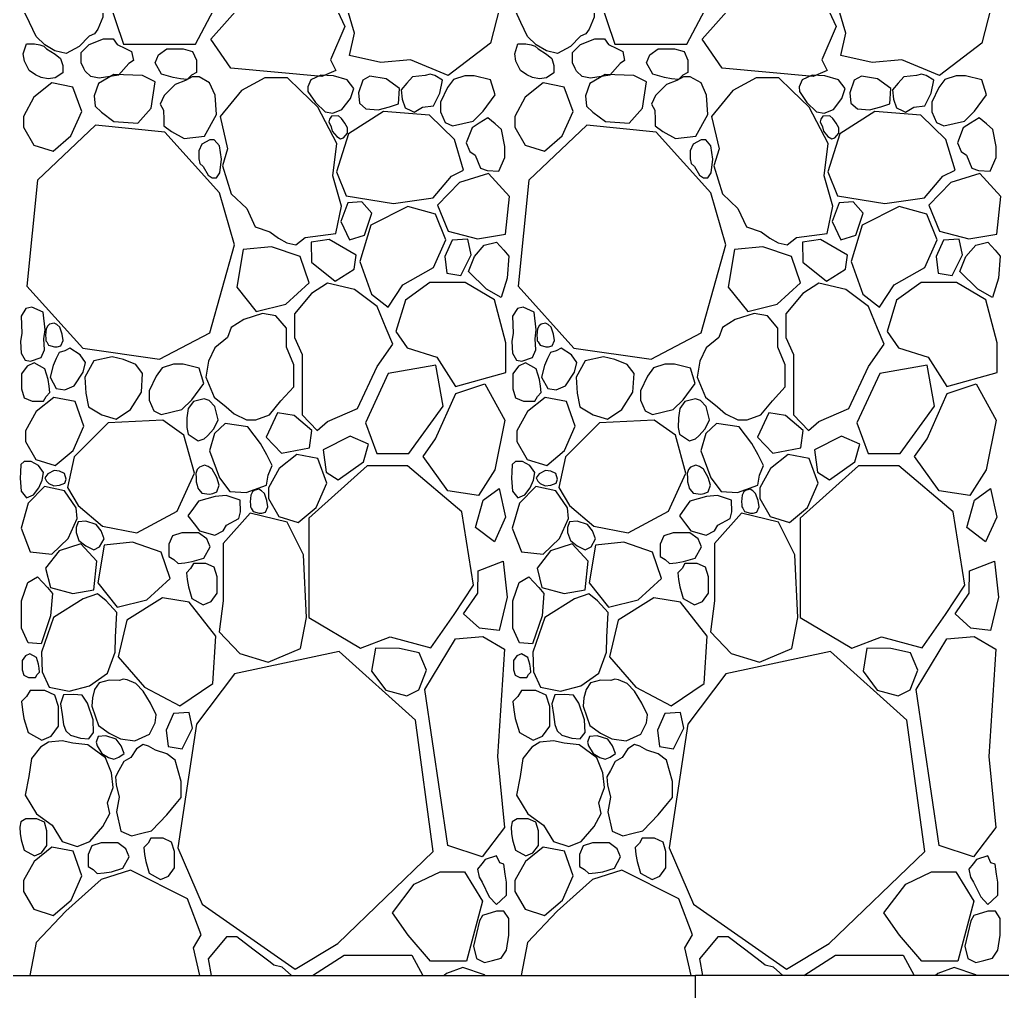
# Model space of a CAD drawing. Header units: millimetres. Extents: x 10227 to 13232, y 2 to 9351.
# Drawn here: x 11478.8 to 11655.3, y 8721.2 to 8895.7 of the extents above; entities that cross this region are included whole.
import ezdxf

# ---------------------------------------------------------------- set-up
doc = ezdxf.new("R2010")
doc.units = ezdxf.units.MM
doc.layers.add('A-GLAZ-FULL', color=4, linetype='Continuous')
doc.layers.add('RETINO', color=20, linetype='Continuous')

msp = doc.modelspace()

# ---------------------------------------------------------------- linework, layer by layer
at = {"layer": 'A-GLAZ-FULL', "ltscale": 0.1}
for p in [(11446.18, 8724.02), (11705.18, 8724.02), (11600.18, 8627.59)]:
    msp.add_line(p, (11600.18, 8724.02), dxfattribs=at)
at = {"layer": 'RETINO'}
for points in [[(11543.66, 8888.03), (11538.05, 8889.29), (11538.94, 8893.28), (11536.91, 8900.26), (11534.19, 8904.12), (11535.86, 8911.32), (11534.45, 8913.69), (11536.91, 8920.1), (11547.17, 8925.27), (11552.43, 8923.61), (11558.77, 8917.91), (11564.1, 8912.3), (11566.06, 8902.05), (11563.4, 8891.51), (11555.77, 8885.69), (11548.99, 8888.48), (11543.66, 8888.03)], [(11631.89, 8888.03), (11626.28, 8889.29), (11627.17, 8893.28), (11625.14, 8900.26), (11622.42, 8904.12), (11624.08, 8911.32), (11622.68, 8913.69), (11625.14, 8920.1), (11635.39, 8925.27), (11640.65, 8923.61), (11646.99, 8917.91), (11652.32, 8912.3), (11654.29, 8902.05), (11651.62, 8891.51), (11644, 8885.69), (11637.21, 8888.48), (11631.89, 8888.03)], [(11517.34, 8904.5), (11508.79, 8910.01), (11496.62, 8910.01), (11493.29, 8903.77), (11497.49, 8891.3), (11510.39, 8891.3), (11517.34, 8904.5)], [(11605.57, 8904.5), (11597.02, 8910.01), (11584.85, 8910.01), (11581.52, 8903.77), (11585.72, 8891.3), (11598.61, 8891.3), (11605.57, 8904.5)], [(11491.28, 8892.73), (11489.52, 8890.91), (11487.18, 8889.65), (11485.17, 8890.11), (11483.35, 8891.19), (11481.78, 8892.69), (11480.6, 8895.19), (11479.6, 8897.3), (11480.28, 8900.55), (11481.31, 8903.59), (11483.6, 8906.49), (11487.45, 8907.78), (11490.39, 8906.7), (11491.96, 8905.42), (11493.03, 8902.27), (11493.74, 8898.84), (11493.74, 8896.16), (11492.85, 8893.98), (11492.26, 8893.17), (11491.28, 8892.73)], [(11579.51, 8892.73), (11577.74, 8890.91), (11575.41, 8889.65), (11573.4, 8890.11), (11571.57, 8891.19), (11570, 8892.69), (11568.82, 8895.19), (11567.83, 8897.3), (11568.5, 8900.55), (11569.54, 8903.59), (11571.82, 8906.49), (11575.68, 8907.78), (11578.61, 8906.7), (11580.18, 8905.42), (11581.26, 8902.27), (11581.97, 8898.84), (11581.97, 8896.16), (11581.08, 8893.98), (11580.48, 8893.17), (11579.51, 8892.73)], [(11534.67, 8888.5), (11535.61, 8886.56), (11533.08, 8885.51), (11516.72, 8886.99), (11513.17, 8892.22), (11521.46, 8901.64), (11533.95, 8901.64), (11537.23, 8894.48), (11534.67, 8888.5)], [(11622.89, 8888.5), (11623.84, 8886.56), (11621.31, 8885.51), (11604.94, 8886.99), (11601.4, 8892.22), (11609.69, 8901.64), (11622.17, 8901.64), (11625.46, 8894.48), (11622.89, 8888.5)], [(11498.42, 8887.87), (11496.59, 8885.72), (11493.12, 8885.2), (11491.59, 8885.52), (11490.59, 8886.47), (11490.35, 8886.97), (11489.88, 8887.97), (11489.88, 8889.84), (11491.29, 8891.25), (11493.9, 8892.25), (11495.63, 8892.25), (11496.33, 8891.25), (11497.85, 8890.52), (11498.88, 8890.02), (11499.24, 8888.37), (11498.42, 8887.87)], [(11586.64, 8887.87), (11584.82, 8885.72), (11581.34, 8885.2), (11579.81, 8885.52), (11578.82, 8886.47), (11578.58, 8886.97), (11578.11, 8887.97), (11578.11, 8889.84), (11579.51, 8891.25), (11582.13, 8892.25), (11583.85, 8892.25), (11584.56, 8891.25), (11586.08, 8890.52), (11587.11, 8890.02), (11587.46, 8888.37), (11586.64, 8887.87)], [(11483.67, 8890.48), (11485.2, 8889.54), (11486.16, 8888.74), (11486.55, 8887.49), (11486.55, 8886.14), (11485.18, 8885.24), (11483.94, 8885.07), (11482.68, 8885.3), (11481.7, 8885.82), (11480.52, 8886.6), (11479.67, 8888.26), (11479.48, 8889.58), (11480.05, 8891.38), (11481.47, 8891.35), (11482.46, 8891.19), (11483.14, 8890.95), (11483.67, 8890.48)], [(11506.38, 8885.32), (11504.3, 8885.95), (11503.17, 8887.99), (11503.77, 8889.39), (11505.25, 8890.48), (11508.21, 8890.48), (11509.89, 8889.97), (11510.58, 8888.43), (11510.58, 8886.23), (11509.69, 8885.72), (11508.91, 8884.97), (11507.68, 8885.11), (11506.38, 8885.32)], [(11571.9, 8890.48), (11573.43, 8889.54), (11574.39, 8888.74), (11574.77, 8887.49), (11574.77, 8886.14), (11573.4, 8885.24), (11572.17, 8885.07), (11570.91, 8885.3), (11569.92, 8885.82), (11568.74, 8886.6), (11567.9, 8888.26), (11567.71, 8889.58), (11568.28, 8891.38), (11569.7, 8891.35), (11570.68, 8891.19), (11571.37, 8890.95), (11571.9, 8890.48)], [(11594.6, 8885.32), (11592.53, 8885.95), (11591.4, 8887.99), (11592, 8889.39), (11593.48, 8890.48), (11596.43, 8890.48), (11598.12, 8889.97), (11598.8, 8888.43), (11598.8, 8886.23), (11597.91, 8885.72), (11597.14, 8884.97), (11595.9, 8885.11), (11594.6, 8885.32)], [(11495.71, 8885.84), (11492.96, 8884.26)], [(11502.43, 8879.84), (11503.14, 8884.54), (11500.87, 8885.71), (11495.71, 8885.84)], [(11508.34, 8874.35), (11512.02, 8874.81), (11514.2, 8878.68), (11513.92, 8882.17), (11512.94, 8884.35), (11511.03, 8885.46), (11509.78, 8885.44), (11508.61, 8884.76), (11506.75, 8884.06), (11504.76, 8882.09), (11504.05, 8880.52), (11504.67, 8879.46), (11504.71, 8877.78), (11504.74, 8876.64), (11506.09, 8875.63), (11508.34, 8874.35)], [(11530.07, 8856.56), (11535.62, 8857.33), (11536.6, 8862.2), (11535.03, 8867.67), (11535.76, 8873.46), (11532.36, 8879.99), (11529.24, 8883.01), (11526.92, 8885.26), (11522.85, 8885.26), (11518.68, 8883.01), (11514.8, 8878.3), (11516.17, 8872.52), (11515.26, 8869.47), (11516.78, 8864.45), (11519.59, 8861.79), (11521.13, 8858.49), (11523.77, 8857.61), (11525.29, 8856.47), (11526.81, 8855.66), (11528.43, 8855.27), (11530.07, 8856.56)], [(11531.92, 8880.83), (11533.69, 8879.16), (11535.03, 8878.9), (11536.7, 8879.6), (11538.21, 8881.56), (11538.81, 8883.33), (11537.63, 8884.9), (11535.15, 8885.62), (11532.88, 8885.76), (11531.13, 8884.89), (11530.57, 8883.67), (11530.6, 8882.82), (11531.92, 8880.83)], [(11540.42, 8884.82), (11539.68, 8882.58), (11539.83, 8880.74)], [(11541.73, 8885.58), (11540.42, 8884.82)], [(11546.86, 8880.62), (11547.05, 8883.36), (11544.66, 8885.09), (11541.73, 8885.58)], [(11551.14, 8879.99), (11553.11, 8880.24), (11554.29, 8882.5), (11554.76, 8884.85), (11553.39, 8885.69), (11552.56, 8885.93), (11551.62, 8885.66), (11549.35, 8885.43), (11548.34, 8884.29), (11547.35, 8883.09), (11547.5, 8881.45), (11548.05, 8879.87), (11549.18, 8879.33), (11549.68, 8879.11), (11551.14, 8879.99)], [(11556.53, 8876.63), (11560.23, 8877.51), (11562.03, 8879.27), (11564.21, 8882.19), (11563.37, 8884.92), (11560.46, 8885.62), (11558.75, 8885.62), (11556.72, 8884.96), (11555.65, 8883.52), (11554.37, 8880.87), (11554.37, 8879.18), (11555.21, 8877.26), (11556.53, 8876.63)], [(11583.94, 8885.84), (11581.19, 8884.26)], [(11590.66, 8879.84), (11591.37, 8884.54), (11589.1, 8885.71), (11583.94, 8885.84)], [(11596.57, 8874.35), (11600.25, 8874.81), (11602.42, 8878.68), (11602.15, 8882.17), (11601.17, 8884.35), (11599.25, 8885.46), (11598.01, 8885.44), (11596.84, 8884.76), (11594.98, 8884.06), (11592.99, 8882.09), (11592.28, 8880.52), (11592.89, 8879.46), (11592.93, 8877.78), (11592.96, 8876.64), (11594.32, 8875.63), (11596.57, 8874.35)], [(11618.3, 8856.56), (11623.85, 8857.33), (11624.83, 8862.2), (11623.26, 8867.67), (11623.98, 8873.46), (11620.58, 8879.99), (11617.46, 8883.01), (11615.14, 8885.26), (11611.08, 8885.26), (11606.9, 8883.01), (11603.03, 8878.3), (11604.4, 8872.52), (11603.49, 8869.47), (11605, 8864.45), (11607.81, 8861.79), (11609.35, 8858.49), (11611.99, 8857.61), (11613.51, 8856.47), (11615.03, 8855.66), (11616.66, 8855.27), (11618.3, 8856.56)], [(11620.15, 8880.83), (11621.91, 8879.16), (11623.26, 8878.9), (11624.93, 8879.6), (11626.43, 8881.56), (11627.04, 8883.33), (11625.86, 8884.9), (11623.38, 8885.62), (11621.11, 8885.76), (11619.36, 8884.89), (11618.8, 8883.67), (11618.83, 8882.82), (11620.15, 8880.83)], [(11628.65, 8884.82), (11627.9, 8882.58), (11628.05, 8880.74)], [(11629.96, 8885.58), (11628.65, 8884.82)], [(11635.09, 8880.62), (11635.28, 8883.36), (11632.88, 8885.09), (11629.96, 8885.58)], [(11639.37, 8879.99), (11641.34, 8880.24), (11642.51, 8882.5), (11642.99, 8884.85), (11641.62, 8885.69), (11640.78, 8885.93), (11639.84, 8885.66), (11637.58, 8885.43), (11636.57, 8884.29), (11635.58, 8883.09), (11635.72, 8881.45), (11636.28, 8879.87), (11637.4, 8879.33), (11637.91, 8879.11), (11639.37, 8879.99)], [(11644.76, 8876.63), (11648.46, 8877.51), (11650.26, 8879.27), (11652.43, 8882.19), (11651.6, 8884.92), (11648.69, 8885.62), (11646.98, 8885.62), (11644.95, 8884.96), (11643.88, 8883.52), (11642.59, 8880.87), (11642.59, 8879.18), (11643.44, 8877.26), (11644.76, 8876.63)], [(11481.36, 8873.19), (11484.84, 8872.09), (11488.04, 8874.83), (11489.98, 8879.2), (11488.39, 8883.6), (11484.58, 8884.34), (11481.4, 8881.8), (11479.49, 8878.35), (11479.49, 8876.4), (11481.36, 8873.19)], [(11492.96, 8884.26), (11492.21, 8882.02), (11492.36, 8880.17)], [(11569.58, 8873.19), (11573.07, 8872.09), (11576.26, 8874.83), (11578.21, 8879.2), (11576.62, 8883.6), (11572.8, 8884.34), (11569.62, 8881.8), (11567.72, 8878.35), (11567.72, 8876.4), (11569.58, 8873.19)], [(11581.19, 8884.26), (11580.44, 8882.02), (11580.59, 8880.17)], [(11492.36, 8880.17), (11493.55, 8879.1)], [(11493.55, 8879.1), (11495.76, 8877.44), (11500.02, 8877.11), (11502.43, 8879.84)], [(11535.73, 8868.41), (11537.46, 8864.09), (11545.96, 8862.68), (11553.09, 8863.74), (11556.38, 8867.59), (11558.55, 8868.71), (11556.91, 8874.17), (11552.4, 8878.57), (11544.18, 8879.22), (11537.85, 8875.21), (11535.73, 8868.41)], [(11539.83, 8880.74), (11541.01, 8879.67)], [(11541.01, 8879.67), (11543.22, 8879.5), (11545.22, 8880.03), (11546.86, 8880.62)], [(11580.59, 8880.17), (11581.77, 8879.1)], [(11581.77, 8879.1), (11583.99, 8877.44), (11588.25, 8877.11), (11590.66, 8879.84)], [(11623.96, 8868.41), (11625.68, 8864.09), (11634.19, 8862.68), (11641.32, 8863.74), (11644.6, 8867.59), (11646.78, 8868.71), (11645.14, 8874.17), (11640.63, 8878.57), (11632.41, 8879.22), (11626.08, 8875.21), (11623.96, 8868.41)], [(11628.05, 8880.74), (11629.24, 8879.67)], [(11629.24, 8879.67), (11631.45, 8879.5), (11633.44, 8880.03), (11635.09, 8880.62)], [(11534.93, 8875.7), (11535.75, 8874.7), (11536.46, 8874.28), (11536.98, 8874.46), (11537.72, 8875.35), (11537.72, 8876.27), (11537.23, 8877.15), (11536.62, 8877.98), (11536.1, 8878.44), (11534.83, 8878.4), (11534.45, 8877.83), (11534.34, 8877.36), (11534.77, 8876.47), (11534.93, 8875.7)], [(11564.89, 8868.51), (11565.94, 8870.95), (11565.94, 8872.95), (11565.34, 8875.99), (11564.18, 8876.99), (11562.89, 8878.11), (11561.35, 8877.11), (11560.05, 8876.27), (11558.99, 8873.59), (11559.66, 8872.03), (11560.59, 8871.36), (11561.59, 8869.05), (11562.77, 8868.64), (11564.89, 8868.51)], [(11623.15, 8875.7), (11623.97, 8874.7), (11624.68, 8874.28), (11625.21, 8874.46), (11625.94, 8875.35), (11625.94, 8876.27), (11625.45, 8877.15), (11624.84, 8877.98), (11624.33, 8878.44), (11623.06, 8878.4), (11622.68, 8877.83), (11622.57, 8877.36), (11623, 8876.47), (11623.15, 8875.7)], [(11653.12, 8868.51), (11654.17, 8870.95), (11654.17, 8872.95), (11653.57, 8875.99), (11652.41, 8876.99), (11651.12, 8878.11), (11649.57, 8877.11), (11648.27, 8876.27), (11647.22, 8873.59), (11647.89, 8872.03), (11648.82, 8871.36), (11649.81, 8869.05), (11651, 8868.64), (11653.12, 8868.51)], [(11514.72, 8864.61), (11504.91, 8875.48), (11492.46, 8876.76), (11482, 8866.91), (11480.1, 8847.86), (11490.14, 8836.74), (11503.96, 8834.73), (11512.95, 8839.47), (11517.41, 8855.26), (11514.72, 8864.61)], [(11602.94, 8864.61), (11593.14, 8875.48), (11580.69, 8876.76), (11570.23, 8866.91), (11568.33, 8847.86), (11578.36, 8836.74), (11592.19, 8834.73), (11601.18, 8839.47), (11605.64, 8855.26), (11602.94, 8864.61)], [(11511.78, 8869.36), (11512.67, 8867.81), (11513.38, 8867.3), (11514.18, 8867.3), (11514.75, 8868.21), (11515.09, 8870.67), (11514.69, 8873.05), (11513.78, 8874.11), (11512.98, 8874.11), (11511.52, 8873.33), (11511.01, 8872.16), (11511.01, 8870.7), (11511.15, 8869.86), (11511.78, 8869.36)], [(11600.01, 8869.36), (11600.89, 8867.81), (11601.61, 8867.3), (11602.41, 8867.3), (11602.98, 8868.21), (11603.32, 8870.67), (11602.92, 8873.05), (11602.01, 8874.11), (11601.21, 8874.11), (11599.75, 8873.33), (11599.24, 8872.16), (11599.24, 8870.7), (11599.38, 8869.86), (11600.01, 8869.36)], [(11561.06, 8856.32), (11566.08, 8857.16), (11566.79, 8863.98), (11563.01, 8868.09), (11557.81, 8866.47), (11553.86, 8862.37), (11555.79, 8857.72), (11561.06, 8856.32)], [(11649.29, 8856.32), (11654.31, 8857.16), (11655.02, 8863.98), (11651.23, 8868.09), (11646.04, 8866.47), (11642.08, 8862.37), (11644.02, 8857.72), (11649.29, 8856.32)], [(11540.25, 8863.02), (11537.73, 8862.82), (11536.51, 8859.44), (11538.05, 8856.17), (11540.75, 8856.99), (11542.07, 8860.95), (11540.25, 8863.02)], [(11547.63, 8848.11), (11553.15, 8851.22), (11555.34, 8856.17), (11553.5, 8860.78), (11548.55, 8862.16), (11541.88, 8858.82), (11539.93, 8852.26), (11542, 8846.39), (11544.99, 8844.08), (11547.63, 8848.11)], [(11628.47, 8863.02), (11625.96, 8862.82), (11624.73, 8859.44), (11626.28, 8856.17), (11628.98, 8856.99), (11630.29, 8860.95), (11628.47, 8863.02)], [(11635.86, 8848.11), (11641.38, 8851.22), (11643.56, 8856.17), (11641.72, 8860.78), (11636.78, 8862.16), (11630.11, 8858.82), (11628.15, 8852.26), (11630.22, 8846.39), (11633.21, 8844.08), (11635.86, 8848.11)], [(11538.91, 8850.92), (11539.22, 8853.42), (11534.4, 8856.25), (11531.16, 8855.74), (11531.22, 8852.16), (11535.47, 8848.75), (11538.91, 8850.92)], [(11555.54, 8850.16), (11558.03, 8849.76), (11559.89, 8853.47), (11559.31, 8856.29), (11556.49, 8856.13), (11555.16, 8853.15), (11555.54, 8850.16)], [(11627.14, 8850.92), (11627.45, 8853.42), (11622.62, 8856.25), (11619.38, 8855.74), (11619.45, 8852.16), (11623.7, 8848.75), (11627.14, 8850.92)], [(11643.77, 8850.16), (11646.26, 8849.76), (11648.11, 8853.47), (11647.54, 8856.29), (11644.72, 8856.13), (11643.39, 8853.15), (11643.77, 8850.16)], [(11524.05, 8854.94), (11518.98, 8854.43), (11517.82, 8847.68), (11521.32, 8843.32), (11526.61, 8844.59), (11530.83, 8848.43), (11529.21, 8853.19), (11524.05, 8854.94)], [(11566.37, 8849.26), (11565.29, 8845.82), (11562.67, 8847.32), (11559.42, 8850.48), (11560.5, 8853.15), (11562.26, 8855.23), (11564.43, 8855.77), (11565.78, 8854.33), (11566.68, 8853.23), (11566.37, 8849.26)], [(11612.27, 8854.94), (11607.2, 8854.43), (11606.04, 8847.68), (11609.55, 8843.32), (11614.84, 8844.59), (11619.06, 8848.43), (11617.44, 8853.19), (11612.27, 8854.94)], [(11654.6, 8849.26), (11653.51, 8845.82), (11650.89, 8847.32), (11647.64, 8850.48), (11648.73, 8853.15), (11650.49, 8855.23), (11652.66, 8855.77), (11654.01, 8854.33), (11654.91, 8853.23), (11654.6, 8849.26)], [(11534.11, 8823.55), (11539.48, 8825.86), (11543.02, 8833.42), (11545.81, 8837.44), (11544.65, 8840.23), (11543.01, 8844.18), (11538.94, 8847.24), (11534.11, 8848.4), (11531.25, 8846.56), (11528.19, 8842.89), (11528.19, 8838.6), (11529.55, 8835.6), (11529.55, 8832.61), (11529.55, 8827.63), (11529.55, 8824.71), (11532.27, 8821.92), (11534.11, 8823.55)], [(11553.73, 8835.12), (11557.07, 8829.8), (11566.13, 8832.32), (11566.13, 8837.64), (11564.08, 8845.41), (11558.84, 8848.48), (11552.5, 8848.48), (11548.08, 8845.34), (11546.37, 8839.68), (11548.42, 8836.75), (11553.73, 8835.12)], [(11622.33, 8823.55), (11627.71, 8825.86), (11631.24, 8833.42), (11634.03, 8837.44), (11632.88, 8840.23), (11631.24, 8844.18), (11627.16, 8847.24), (11622.33, 8848.4), (11619.48, 8846.56), (11616.42, 8842.89), (11616.42, 8838.6), (11617.78, 8835.6), (11617.78, 8832.61), (11617.78, 8827.63), (11617.78, 8824.71), (11620.5, 8821.92), (11622.33, 8823.55)], [(11641.96, 8835.12), (11645.29, 8829.8), (11654.35, 8832.32), (11654.35, 8837.64), (11652.31, 8845.41), (11647.06, 8848.48), (11640.73, 8848.48), (11636.3, 8845.34), (11634.6, 8839.68), (11636.64, 8836.75), (11641.96, 8835.12)], [(11479, 8837.91), (11479.11, 8835.83), (11479.81, 8834.54), (11480.77, 8834.35), (11482.7, 8835.05), (11483.28, 8836.44), (11483.19, 8838.38), (11483.38, 8840.03), (11483.02, 8843.19), (11481.04, 8844.09), (11479.96, 8843.81), (11479.1, 8842.43), (11479.22, 8839.39), (11479, 8837.91)], [(11567.22, 8837.91), (11567.34, 8835.83), (11568.03, 8834.54), (11569, 8834.35), (11570.92, 8835.05), (11571.51, 8836.44), (11571.42, 8838.38), (11571.6, 8840.03), (11571.24, 8843.19), (11569.26, 8844.09), (11568.19, 8843.81), (11567.33, 8842.43), (11567.44, 8839.39), (11567.22, 8837.91)], [(11513.76, 8827.9), (11515.92, 8826.19), (11517.33, 8824.9), (11519.55, 8823.81), (11521.24, 8823.81), (11523.7, 8824.74), (11525.75, 8827.24), (11528.08, 8829.76), (11528.08, 8833.71), (11526.72, 8836.88), (11526.72, 8840.31), (11524.85, 8842.5), (11522.46, 8842.94), (11519.06, 8841.84), (11516.8, 8840.44), (11516.14, 8838.6), (11513.86, 8836.8), (11512.75, 8834.39), (11512.26, 8831.49), (11513.76, 8827.9)], [(11601.98, 8827.9), (11604.15, 8826.19), (11605.56, 8824.9), (11607.78, 8823.81), (11609.47, 8823.81), (11611.93, 8824.74), (11613.98, 8827.24), (11616.3, 8829.76), (11616.3, 8833.71), (11614.95, 8836.88), (11614.95, 8840.31), (11613.08, 8842.5), (11610.69, 8842.94), (11607.29, 8841.84), (11605.02, 8840.44), (11604.37, 8838.6), (11602.08, 8836.8), (11600.98, 8834.39), (11600.49, 8831.49), (11601.98, 8827.9)], [(11484.03, 8837.26), (11485.08, 8836.96), (11485.57, 8836.96), (11486.21, 8837.14), (11486.65, 8838.06), (11486.48, 8839.2), (11486.01, 8840.46), (11485.5, 8840.94), (11485.01, 8841.23), (11484.21, 8841.01), (11483.87, 8840.74), (11483.59, 8840.18), (11483.52, 8839.57), (11483.45, 8839), (11483.52, 8838.51), (11483.52, 8838.05), (11483.68, 8837.83), (11484.03, 8837.26)], [(11572.26, 8837.26), (11573.3, 8836.96), (11573.8, 8836.96), (11574.44, 8837.14), (11574.88, 8838.06), (11574.71, 8839.2), (11574.24, 8840.46), (11573.72, 8840.94), (11573.24, 8841.23), (11572.44, 8841.01), (11572.1, 8840.74), (11571.82, 8840.18), (11571.75, 8839.57), (11571.68, 8839), (11571.75, 8838.51), (11571.75, 8838.05), (11571.9, 8837.83), (11572.26, 8837.26)], [(11484.85, 8833.62), (11484.28, 8831.52), (11485.41, 8829.49), (11486.92, 8829.25), (11488.63, 8829.92), (11490.2, 8832.42), (11490.66, 8834.13), (11489.72, 8835.52), (11487.86, 8836.69), (11486.95, 8836.21), (11485.9, 8835.95), (11485.36, 8834.83), (11484.85, 8833.62)], [(11498.73, 8825.69), (11500.7, 8828.78), (11500.91, 8832.18), (11499.71, 8833.76), (11497.49, 8834.67), (11495.45, 8835.15), (11492.12, 8834.45), (11490.54, 8831.53), (11490.69, 8828.63), (11491.21, 8826.17), (11493.59, 8824.72), (11496.14, 8823.97), (11498.73, 8825.69)], [(11573.08, 8833.62), (11572.51, 8831.52), (11573.64, 8829.49), (11575.15, 8829.25), (11576.85, 8829.92), (11578.43, 8832.42), (11578.88, 8834.13), (11577.94, 8835.52), (11576.08, 8836.69), (11575.18, 8836.21), (11574.13, 8835.95), (11573.59, 8834.83), (11573.08, 8833.62)], [(11586.96, 8825.69), (11588.93, 8828.78), (11589.14, 8832.18), (11587.94, 8833.76), (11585.72, 8834.67), (11583.68, 8835.15), (11580.34, 8834.45), (11578.77, 8831.53), (11578.92, 8828.63), (11579.44, 8826.17), (11581.81, 8824.72), (11584.36, 8823.97), (11586.96, 8825.69)], [(11483.93, 8831.09), (11483.35, 8833.01), (11481.45, 8834.06), (11480.15, 8833.5), (11479.14, 8832.13), (11479.14, 8829.39), (11479.62, 8827.82), (11481.05, 8827.19), (11483.08, 8827.19), (11483.56, 8828.01), (11484.25, 8828.73), (11484.13, 8829.88), (11483.93, 8831.09)], [(11504.23, 8824.82), (11507.92, 8825.7), (11509.73, 8827.46), (11511.9, 8830.38), (11511.07, 8833.11), (11508.16, 8833.81), (11506.44, 8833.81), (11504.42, 8833.15), (11503.35, 8831.71), (11502.06, 8829.06), (11502.06, 8827.37), (11502.91, 8825.45), (11504.23, 8824.82)], [(11542.97, 8817.77), (11548.69, 8817.77), (11554.87, 8826.3), (11553.57, 8833.65), (11545.02, 8832.14), (11540.94, 8823.33)], [(11572.16, 8831.09), (11571.57, 8833.01), (11569.68, 8834.06), (11568.38, 8833.5), (11567.36, 8832.13), (11567.36, 8829.39), (11567.85, 8827.82), (11569.28, 8827.19), (11571.31, 8827.19), (11571.79, 8828.01), (11572.48, 8828.73), (11572.35, 8829.88), (11572.16, 8831.09)], [(11592.45, 8824.82), (11596.15, 8825.7), (11597.95, 8827.46), (11600.13, 8830.38), (11599.3, 8833.11), (11596.38, 8833.81), (11594.67, 8833.81), (11592.64, 8833.15), (11591.57, 8831.71), (11590.29, 8829.06), (11590.29, 8827.37), (11591.13, 8825.45), (11592.45, 8824.82)], [(11631.19, 8817.77), (11636.92, 8817.77), (11643.09, 8826.3), (11641.79, 8833.65), (11633.25, 8832.14), (11629.17, 8823.33)], [(11555.73, 8811.06), (11551.3, 8817.24), (11553.52, 8820.42), (11557.12, 8828.54), (11562.35, 8830.28), (11565.96, 8823.77), (11564.16, 8814.88)], [(11643.96, 8811.06), (11639.52, 8817.24), (11641.75, 8820.42), (11645.35, 8828.54), (11650.58, 8830.28), (11654.18, 8823.77), (11652.38, 8814.88)], [(11481.74, 8816.72), (11485.23, 8815.61), (11488.42, 8818.35), (11490.37, 8822.72), (11488.78, 8827.12), (11484.96, 8827.86), (11481.79, 8825.32), (11479.88, 8821.87), (11479.88, 8819.92), (11481.74, 8816.72)], [(11514.45, 8823.86), (11513.87, 8826.25), (11512.85, 8827.3), (11511.95, 8827.59), (11510.05, 8827.12), (11509.11, 8825.88), (11508.87, 8824.19), (11508.87, 8822.45), (11509.09, 8821.29), (11510.86, 8820.06), (11511.94, 8820.44), (11512.58, 8820.96), (11513.69, 8822.2), (11514.45, 8823.86)], [(11569.97, 8816.72), (11573.46, 8815.61), (11576.65, 8818.35), (11578.59, 8822.72), (11577, 8827.12), (11573.19, 8827.86), (11570.01, 8825.32), (11568.11, 8821.87), (11568.11, 8819.92), (11569.97, 8816.72)], [(11602.68, 8823.86), (11602.09, 8826.25), (11601.08, 8827.3), (11600.18, 8827.59), (11598.27, 8827.12), (11597.34, 8825.88), (11597.1, 8824.19), (11597.09, 8822.45), (11597.31, 8821.29), (11599.09, 8820.06), (11600.17, 8820.44), (11600.8, 8820.96), (11601.92, 8822.2), (11602.68, 8823.86)], [(11525.12, 8825.11), (11523.09, 8820.71), (11525.82, 8817.87), (11530.87, 8818.82), (11531.29, 8821.9), (11528.09, 8824.59), (11525.12, 8825.11)], [(11613.35, 8825.11), (11611.32, 8820.71), (11614.04, 8817.87), (11619.1, 8818.82), (11619.52, 8821.9), (11616.32, 8824.59), (11613.35, 8825.11)], [(11508.33, 8821.1), (11504.54, 8823.79), (11494.73, 8823.3), (11488.59, 8817.22), (11487.41, 8811.69), (11489.34, 8808.45), (11493.69, 8804.76), (11499.86, 8803.52), (11507.11, 8807.44), (11510.25, 8814.24), (11508.33, 8821.1)], [(11522.08, 8819.57), (11519.78, 8822.6), (11515.75, 8823.21), (11513.8, 8821.38), (11512.91, 8818.29), (11514.7, 8813.44), (11516.58, 8810.98), (11519.52, 8810.79), (11523.13, 8812.12), (11523.42, 8813.89), (11524.18, 8815.62), (11523.21, 8817.56), (11522.08, 8819.57)], [(11540.94, 8823.33), (11542.97, 8817.77)], [(11596.56, 8821.1), (11592.77, 8823.79), (11582.96, 8823.3), (11576.82, 8817.22), (11575.64, 8811.69), (11577.57, 8808.45), (11581.91, 8804.76), (11588.09, 8803.52), (11595.34, 8807.44), (11598.47, 8814.24), (11596.56, 8821.1)], [(11610.3, 8819.57), (11608.01, 8822.6), (11603.98, 8823.21), (11602.03, 8821.38), (11601.14, 8818.29), (11602.93, 8813.44), (11604.8, 8810.98), (11607.75, 8810.79), (11611.35, 8812.12), (11611.65, 8813.89), (11612.41, 8815.62), (11611.44, 8817.56), (11610.3, 8819.57)], [(11629.17, 8823.33), (11631.19, 8817.77)], [(11533.86, 8814.42), (11536.01, 8813.09), (11540.58, 8816.32), (11541.46, 8819.47), (11538.17, 8820.9), (11533.31, 8818.45), (11533.86, 8814.42)], [(11622.09, 8814.42), (11624.24, 8813.09), (11628.8, 8816.32), (11629.69, 8819.47), (11626.4, 8820.9), (11621.54, 8818.45), (11622.09, 8814.42)], [(11525.36, 8806.49), (11528.84, 8805.38), (11532.04, 8808.12), (11533.98, 8812.49), (11532.39, 8816.89), (11528.58, 8817.63), (11525.4, 8815.09), (11523.49, 8811.64), (11523.49, 8809.7), (11525.36, 8806.49)], [(11613.58, 8806.49), (11617.07, 8805.38), (11620.27, 8808.12), (11622.21, 8812.49), (11620.62, 8816.89), (11616.81, 8817.63), (11613.63, 8815.09), (11611.72, 8811.64), (11611.72, 8809.7), (11613.58, 8806.49)], [(11479.11, 8811), (11480.04, 8809.85), (11481.32, 8810.35), (11482.28, 8811.64), (11482.86, 8812.98), (11483.09, 8814.38), (11482.23, 8815.66), (11480.87, 8816.33), (11479.62, 8816.33), (11479.04, 8815.84), (11478.95, 8814.44), (11478.92, 8813.34), (11479.11, 8811)], [(11511.56, 8810.67), (11512.9, 8810.5), (11513.51, 8810.59), (11514.26, 8810.93), (11514.63, 8812.13), (11514.21, 8813.51), (11513.4, 8814.96), (11512.68, 8815.46), (11512.03, 8815.72), (11511.09, 8815.31), (11510.72, 8814.92), (11510.48, 8814.18), (11510.51, 8813.41), (11510.53, 8812.7), (11510.71, 8812.11), (11510.79, 8811.55), (11511.02, 8811.3), (11511.56, 8810.67)], [(11567.33, 8811), (11568.27, 8809.85), (11569.55, 8810.35), (11570.5, 8811.64), (11571.08, 8812.98), (11571.32, 8814.38), (11570.46, 8815.66), (11569.1, 8816.33), (11567.85, 8816.33), (11567.27, 8815.84), (11567.18, 8814.44), (11567.14, 8813.34), (11567.33, 8811)], [(11599.79, 8810.67), (11601.12, 8810.5), (11601.74, 8810.59), (11602.48, 8810.93), (11602.86, 8812.13), (11602.43, 8813.51), (11601.63, 8814.96), (11600.91, 8815.46), (11600.25, 8815.72), (11599.31, 8815.31), (11598.95, 8814.92), (11598.7, 8814.18), (11598.74, 8813.41), (11598.75, 8812.7), (11598.93, 8812.11), (11599.02, 8811.55), (11599.25, 8811.3), (11599.79, 8810.67)], [(11484.97, 8812), (11485.98, 8812.13), (11486.96, 8812.49), (11487.2, 8813.21), (11486.88, 8814.23), (11485.98, 8814.64), (11485.04, 8814.75), (11483.9, 8814.15), (11483.34, 8813.45), (11483.63, 8812.82), (11484.07, 8812.4), (11484.97, 8812)], [(11552.63, 8782.88), (11556.86, 8788.9), (11560.33, 8794.14), (11558.23, 8807.31), (11548.48, 8815.55), (11541.24, 8815.55), (11530.78, 8806.18), (11530.78, 8788.35), (11540.03, 8782.81), (11545.37, 8784.87), (11552.63, 8782.88)], [(11564.16, 8814.88), (11561.24, 8810.23)], [(11573.19, 8812), (11574.21, 8812.13), (11575.19, 8812.49), (11575.42, 8813.21), (11575.11, 8814.23), (11574.21, 8814.64), (11573.27, 8814.75), (11572.13, 8814.15), (11571.57, 8813.45), (11571.86, 8812.82), (11572.29, 8812.4), (11573.19, 8812)], [(11640.86, 8782.88), (11645.09, 8788.9), (11648.56, 8794.14), (11646.46, 8807.31), (11636.71, 8815.55), (11629.47, 8815.55), (11619, 8806.18), (11619, 8788.35), (11628.26, 8782.81), (11633.59, 8784.87), (11640.86, 8782.88)], [(11652.38, 8814.88), (11649.46, 8810.23)], [(11486.86, 8811.07), (11483.29, 8811.88), (11480.34, 8808.89), (11479.07, 8804.37), (11480.72, 8800.12), (11484.58, 8799.7), (11487.53, 8802.5), (11489.15, 8806.09), (11488.98, 8808.03), (11486.86, 8811.07)], [(11520.78, 8807.39), (11521.82, 8807.1), (11522.32, 8807.1), (11522.95, 8807.28), (11523.4, 8808.2), (11523.22, 8809.34), (11522.76, 8810.6), (11522.24, 8811.08), (11521.75, 8811.36), (11520.95, 8811.15), (11520.62, 8810.88), (11520.33, 8810.32), (11520.27, 8809.71), (11520.2, 8809.14), (11520.27, 8808.65), (11520.27, 8808.19), (11520.42, 8807.97), (11520.78, 8807.39)], [(11561.24, 8810.23), (11555.73, 8811.06)], [(11564.06, 8801.93), (11560.66, 8804.52), (11562.03, 8809.39), (11564.91, 8811.52), (11566.07, 8806.33), (11564.06, 8801.93)], [(11575.09, 8811.07), (11571.52, 8811.88), (11568.56, 8808.89), (11567.29, 8804.37), (11568.94, 8800.12), (11572.81, 8799.7), (11575.76, 8802.5), (11577.37, 8806.09), (11577.21, 8808.03), (11575.09, 8811.07)], [(11609, 8807.39), (11610.05, 8807.1), (11610.54, 8807.1), (11611.18, 8807.28), (11611.62, 8808.2), (11611.45, 8809.34), (11610.98, 8810.6), (11610.47, 8811.08), (11609.98, 8811.36), (11609.18, 8811.15), (11608.84, 8810.88), (11608.56, 8810.32), (11608.49, 8809.71), (11608.42, 8809.14), (11608.49, 8808.65), (11608.49, 8808.19), (11608.65, 8807.97), (11609, 8807.39)], [(11649.46, 8810.23), (11643.96, 8811.06)], [(11652.28, 8801.93), (11648.89, 8804.52), (11650.26, 8809.39), (11653.14, 8811.52), (11654.3, 8806.33), (11652.28, 8801.93)], [(11518.44, 8809.44), (11515.91, 8810.27), (11513.92, 8810.09), (11510.94, 8809.23), (11510.05, 8807.99), (11509.05, 8806.6), (11510.18, 8805.15), (11511.13, 8803.93), (11513.89, 8803.11), (11515.38, 8803.92), (11515.98, 8804.9), (11518.19, 8806.1), (11518.49, 8807.31), (11518.44, 8809.44)], [(11606.66, 8809.44), (11604.14, 8810.27), (11602.15, 8810.09), (11599.17, 8809.23), (11598.28, 8807.99), (11597.28, 8806.6), (11598.4, 8805.15), (11599.35, 8803.93), (11602.12, 8803.11), (11603.61, 8803.92), (11604.2, 8804.9), (11606.42, 8806.1), (11606.72, 8807.31), (11606.66, 8809.44)], [(11523.44, 8780.32), (11529.23, 8782.79), (11530.31, 8788.35), (11529.77, 8799.58), (11526.84, 8805.45), (11520.19, 8807.09), (11515.38, 8801.62), (11515.38, 8791.33), (11514.66, 8785.75), (11518.38, 8781.88), (11523.44, 8780.32)], [(11611.66, 8780.32), (11617.46, 8782.79), (11618.53, 8788.35), (11617.99, 8799.58), (11615.06, 8805.45), (11608.42, 8807.09), (11603.61, 8801.62), (11603.61, 8791.33), (11602.88, 8785.75), (11606.6, 8781.88), (11611.66, 8780.32)], [(11489.48, 8802.18), (11490.71, 8801.2), (11492.15, 8800.5), (11493.19, 8801.02), (11493.98, 8802.46), (11493.47, 8803.88), (11492.58, 8805.03), (11490.7, 8805.64), (11489.33, 8805.51), (11488.95, 8804.52), (11488.96, 8803.59), (11489.48, 8802.18)], [(11577.71, 8802.18), (11578.93, 8801.2), (11580.37, 8800.5), (11581.42, 8801.02), (11582.2, 8802.46), (11581.7, 8803.88), (11580.8, 8805.03), (11578.93, 8805.64), (11577.56, 8805.51), (11577.18, 8804.52), (11577.18, 8803.59), (11577.71, 8802.18)], [(11509.8, 8798.37), (11511.88, 8799), (11513.01, 8801.04), (11512.41, 8802.45), (11510.93, 8803.54), (11507.97, 8803.54), (11506.29, 8803.02), (11505.6, 8801.48), (11505.6, 8799.28), (11506.49, 8798.77), (11507.27, 8798.02), (11508.5, 8798.16), (11509.8, 8798.37)], [(11598.03, 8798.37), (11600.11, 8799), (11601.23, 8801.04), (11600.63, 8802.45), (11599.16, 8803.54), (11596.2, 8803.54), (11594.51, 8803.02), (11593.83, 8801.48), (11593.83, 8799.28), (11594.72, 8798.77), (11595.5, 8798.02), (11596.73, 8798.16), (11598.03, 8798.37)], [(11488.36, 8792.66), (11492.15, 8793.3), (11492.69, 8798.44), (11489.83, 8801.55), (11485.91, 8800.32), (11483.49, 8797.22), (11484.38, 8793.71), (11488.36, 8792.66)], [(11499.07, 8801.84), (11494, 8801.33), (11492.84, 8794.58), (11496.35, 8790.22), (11501.64, 8791.49), (11505.85, 8795.33), (11504.24, 8800.09), (11499.07, 8801.84)], [(11576.59, 8792.66), (11580.38, 8793.3), (11580.92, 8798.44), (11578.06, 8801.55), (11574.13, 8800.32), (11571.72, 8797.22), (11572.61, 8793.71), (11576.59, 8792.66)], [(11587.3, 8801.84), (11582.23, 8801.33), (11581.07, 8794.58), (11584.57, 8790.22), (11589.86, 8791.49), (11594.08, 8795.33), (11592.46, 8800.09), (11587.3, 8801.84)], [(11509.13, 8793.84), (11509.76, 8791.76), (11511.8, 8790.64), (11513.2, 8791.24), (11514.29, 8792.71), (11514.29, 8795.67), (11513.78, 8797.36), (11512.24, 8798.04), (11510.04, 8798.04), (11509.53, 8797.15), (11508.78, 8796.37), (11508.92, 8795.14), (11509.13, 8793.84)], [(11561.08, 8792.73), (11561.15, 8796.73), (11565.65, 8798.46), (11566.35, 8791.96), (11564.91, 8786)], [(11597.35, 8793.84), (11597.99, 8791.76), (11600.03, 8790.64), (11601.43, 8791.24), (11602.52, 8792.71), (11602.52, 8795.67), (11602, 8797.36), (11600.46, 8798.04), (11598.27, 8798.04), (11597.76, 8797.15), (11597.01, 8796.37), (11597.14, 8795.14), (11597.35, 8793.84)], [(11649.31, 8792.73), (11649.38, 8796.73), (11653.88, 8798.46), (11654.57, 8791.96), (11653.13, 8786)], [(11484.39, 8788.64), (11482.67, 8783.59), (11480.35, 8783.81), (11479.18, 8786.42), (11479.17, 8791.32), (11480.28, 8794.61), (11482, 8795.64), (11483.81, 8793.71), (11484.71, 8792.62), (11484.39, 8788.64)], [(11572.62, 8788.64), (11570.89, 8783.59), (11568.57, 8783.81), (11567.41, 8786.42), (11567.4, 8791.32), (11568.51, 8794.61), (11570.23, 8795.64), (11572.03, 8793.71), (11572.93, 8792.62), (11572.62, 8788.64)], [(11561.39, 8786.42), (11558.55, 8789), (11561.08, 8792.73)], [(11649.62, 8786.42), (11646.78, 8789), (11649.31, 8792.73)], [(11496.04, 8784.78), (11496.27, 8789.22), (11494.38, 8791.35), (11492.81, 8792.61), (11490.24, 8791.71), (11484.92, 8788.31), (11482.74, 8782.11), (11482.87, 8778.58), (11484.12, 8775.84), (11487.71, 8775.13), (11491.39, 8776.05), (11494.59, 8778.36), (11495.96, 8782.12), (11496.04, 8784.78)], [(11504.5, 8791.88), (11498.08, 8787.85), (11496.5, 8781.3)], [(11514.05, 8784.98), (11509.24, 8791.07), (11504.5, 8791.88)], [(11584.26, 8784.78), (11584.5, 8789.22), (11582.61, 8791.35), (11581.04, 8792.61), (11578.47, 8791.71), (11573.14, 8788.31), (11570.97, 8782.11), (11571.1, 8778.58), (11572.34, 8775.84), (11575.93, 8775.13), (11579.62, 8776.05), (11582.82, 8778.36), (11584.18, 8782.12), (11584.26, 8784.78)], [(11592.72, 8791.88), (11586.31, 8787.85), (11584.73, 8781.3)], [(11602.27, 8784.98), (11597.47, 8791.07), (11592.72, 8791.88)], [(11564.91, 8786), (11561.39, 8786.42)], [(11653.13, 8786), (11649.62, 8786.42)], [(11496.5, 8781.3), (11501.25, 8775.81), (11507.58, 8772.5), (11513.5, 8776.51), (11514.05, 8784.98)], [(11561.87, 8745.34), (11555.72, 8747.38), (11551.55, 8775.39), (11557.07, 8784.51), (11561.97, 8784.95), (11565.9, 8782.66), (11564.62, 8763.39)], [(11584.73, 8781.3), (11589.48, 8775.81), (11595.81, 8772.5), (11601.73, 8776.51), (11602.27, 8784.98)], [(11650.1, 8745.34), (11643.94, 8747.38), (11639.78, 8775.39), (11645.3, 8784.51), (11650.2, 8784.95), (11654.13, 8782.66), (11652.85, 8763.39)], [(11511.61, 8736.85), (11528.27, 8725.2), (11535.94, 8729.78), (11553.1, 8746.28), (11549.9, 8769.88), (11536.17, 8782.25), (11517.39, 8778.21), (11510.6, 8769.16), (11507.21, 8746.97), (11511.61, 8736.85)], [(11550.56, 8782), (11547.02, 8782.79), (11542.71, 8782.85), (11542.03, 8778.67), (11544.6, 8775.3)], [(11599.84, 8736.85), (11616.5, 8725.2), (11624.17, 8729.78), (11641.33, 8746.28), (11638.13, 8769.88), (11624.4, 8782.25), (11605.62, 8778.21), (11598.83, 8769.16), (11595.43, 8746.97), (11599.84, 8736.85)], [(11638.79, 8782), (11635.25, 8782.79), (11630.93, 8782.85), (11630.26, 8778.67), (11632.83, 8775.3)], [(11482.2, 8779.97), (11481.84, 8781.15), (11480.68, 8781.79), (11479.88, 8781.45), (11479.26, 8780.61), (11479.26, 8778.93), (11479.56, 8777.97), (11480.43, 8777.58), (11481.68, 8777.58), (11481.97, 8778.09), (11482.4, 8778.53), (11482.32, 8779.23), (11482.2, 8779.97)], [(11550.49, 8775.37), (11551.87, 8778.89), (11550.56, 8782)], [(11570.43, 8779.97), (11570.07, 8781.15), (11568.91, 8781.79), (11568.11, 8781.45), (11567.49, 8780.61), (11567.49, 8778.93), (11567.78, 8777.97), (11568.66, 8777.58), (11569.91, 8777.58), (11570.2, 8778.09), (11570.63, 8778.53), (11570.55, 8779.23), (11570.43, 8779.97)], [(11638.72, 8775.37), (11640.1, 8778.89), (11638.79, 8782)], [(11496.73, 8777.04), (11494.92, 8777.11), (11493.1, 8776.61), (11492.29, 8775.38), (11491.88, 8773.93), (11491.81, 8772.39), (11492.43, 8770.52), (11492.96, 8768.94), (11494.9, 8767.59), (11496.93, 8766.54), (11499.53, 8766.17), (11502.15, 8767.4), (11503.14, 8769.4), (11503.31, 8770.83), (11502.32, 8772.98), (11501, 8775.1), (11499.68, 8776.48), (11498.15, 8777.17), (11497.44, 8777.29), (11496.73, 8777.04)], [(11584.95, 8777.04), (11583.15, 8777.11), (11581.32, 8776.61), (11580.52, 8775.38), (11580.11, 8773.93), (11580.03, 8772.39), (11580.66, 8770.52), (11581.18, 8768.94), (11583.13, 8767.59), (11585.16, 8766.54), (11587.76, 8766.17), (11590.38, 8767.4), (11591.36, 8769.4), (11591.54, 8770.83), (11590.54, 8772.98), (11589.22, 8775.1), (11587.91, 8776.48), (11586.37, 8777.17), (11585.67, 8777.29), (11584.95, 8777.04)], [(11479.59, 8770.18), (11480.35, 8767.69), (11482.79, 8766.33), (11484.48, 8767.05), (11485.79, 8768.83), (11485.79, 8772.37), (11485.17, 8774.4), (11483.32, 8775.22), (11480.69, 8775.22), (11480.07, 8774.15), (11479.17, 8773.22), (11479.34, 8771.74), (11479.59, 8770.18)], [(11544.6, 8775.3), (11548.35, 8774.28), (11550.49, 8775.37)], [(11567.81, 8770.18), (11568.57, 8767.69), (11571.02, 8766.33), (11572.71, 8767.05), (11574.01, 8768.83), (11574.01, 8772.37), (11573.39, 8774.4), (11571.54, 8775.22), (11568.91, 8775.22), (11568.3, 8774.15), (11567.4, 8773.22), (11567.56, 8771.74), (11567.81, 8770.18)], [(11632.83, 8775.3), (11636.57, 8774.28), (11638.72, 8775.37)], [(11487.95, 8767.23), (11489.76, 8766.67), (11491.27, 8766.57), (11492.11, 8767.67), (11492.01, 8769.93), (11490.98, 8772.97), (11490.07, 8774.4), (11488.51, 8774.52), (11486.7, 8774.44), (11486.17, 8772.85), (11486.45, 8770.92), (11486.72, 8769.11), (11487.11, 8767.98), (11487.95, 8767.23)], [(11576.18, 8767.23), (11577.98, 8766.67), (11579.49, 8766.57), (11580.34, 8767.67), (11580.24, 8769.93), (11579.21, 8772.97), (11578.3, 8774.4), (11576.74, 8774.52), (11574.93, 8774.44), (11574.39, 8772.85), (11574.68, 8770.92), (11574.94, 8769.11), (11575.34, 8767.98), (11576.18, 8767.23)], [(11505.5, 8765.14), (11507.99, 8764.74), (11509.84, 8768.45), (11509.27, 8771.27), (11506.45, 8771.12), (11505.12, 8768.13), (11505.5, 8765.14)], [(11593.72, 8765.14), (11596.21, 8764.74), (11598.07, 8768.45), (11597.49, 8771.27), (11594.68, 8771.12), (11593.34, 8768.13), (11593.72, 8765.14)], [(11493.56, 8763.89), (11494.79, 8763.2), (11495.75, 8762.9), (11496.66, 8763.23), (11497.58, 8763.89), (11497.08, 8765.31), (11496.18, 8766.46), (11494.31, 8767.07), (11492.94, 8766.94), (11492.56, 8765.94), (11492.75, 8765.26), (11493.56, 8763.89)], [(11581.79, 8763.89), (11583.02, 8763.2), (11583.98, 8762.9), (11584.88, 8763.23), (11585.81, 8763.89), (11585.3, 8765.31), (11584.41, 8766.46), (11582.54, 8767.07), (11581.16, 8766.94), (11580.78, 8765.94), (11580.98, 8765.26), (11581.79, 8763.89)], [(11491.09, 8765.45), (11488.35, 8765.79), (11486.47, 8766.16), (11484.01, 8765.94), (11482.57, 8765.06), (11480.95, 8762.99), (11480.49, 8759.8), (11479.81, 8756.43), (11481.86, 8753.06), (11484.66, 8751.05), (11486.44, 8748.12), (11489.18, 8747.21), (11491.45, 8748.08), (11493.78, 8750.79), (11495, 8753.16), (11494.6, 8755.07), (11495.62, 8757.79), (11495.31, 8760.42), (11494.22, 8763.16), (11491.09, 8765.45)], [(11496.22, 8753.44), (11497.01, 8749.97), (11498.91, 8749.11), (11500.75, 8749.6), (11502.49, 8750.05), (11503.94, 8751.53), (11505.27, 8752.89), (11506.91, 8754.9), (11507.8, 8755.99), (11507.8, 8758.86), (11506.74, 8762.69), (11505.25, 8763.84), (11503.24, 8764.53), (11501.99, 8765.22), (11501.02, 8765.51), (11499.8, 8764.76), (11498.77, 8763.17), (11497.52, 8762.49), (11496.66, 8760.86), (11496.05, 8759.69), (11496.17, 8758.28), (11496.71, 8756.09), (11496.22, 8753.44)], [(11579.31, 8765.45), (11576.57, 8765.79), (11574.7, 8766.16), (11572.24, 8765.94), (11570.79, 8765.06), (11569.17, 8762.99), (11568.72, 8759.8), (11568.04, 8756.43), (11570.08, 8753.06), (11572.89, 8751.05), (11574.67, 8748.12), (11577.41, 8747.21), (11579.67, 8748.08), (11582.01, 8750.79), (11583.22, 8753.16), (11582.83, 8755.07), (11583.85, 8757.79), (11583.54, 8760.42), (11582.45, 8763.16), (11579.31, 8765.45)], [(11584.44, 8753.44), (11585.24, 8749.97), (11587.13, 8749.11), (11588.98, 8749.6), (11590.71, 8750.05), (11592.17, 8751.53), (11593.5, 8752.89), (11595.14, 8754.9), (11596.03, 8755.99), (11596.03, 8758.86), (11594.97, 8762.69), (11593.47, 8763.84), (11591.47, 8764.53), (11590.21, 8765.22), (11589.25, 8765.51), (11588.02, 8764.76), (11587, 8763.17), (11585.75, 8762.49), (11584.89, 8760.86), (11584.27, 8759.69), (11584.39, 8758.28), (11584.94, 8756.09), (11584.44, 8753.44)], [(11564.62, 8763.39), (11565.9, 8750.64)], [(11652.85, 8763.39), (11654.13, 8750.64)], [(11479.09, 8748.4), (11479.65, 8746.53), (11481.49, 8745.51), (11482.75, 8746.05), (11483.73, 8747.38), (11483.73, 8750.04), (11483.27, 8751.56), (11481.88, 8752.18), (11479.91, 8752.18), (11479.03, 8751.61), (11478.88, 8750.68), (11478.9, 8749.57), (11479.09, 8748.4)], [(11567.31, 8748.4), (11567.88, 8746.53), (11569.72, 8745.51), (11570.98, 8746.05), (11571.96, 8747.38), (11571.96, 8750.04), (11571.49, 8751.56), (11570.11, 8752.18), (11568.13, 8752.18), (11567.26, 8751.61), (11567.11, 8750.68), (11567.12, 8749.57), (11567.31, 8748.4)], [(11565.9, 8750.64), (11561.87, 8745.34)], [(11654.13, 8750.64), (11650.1, 8745.34)], [(11501.47, 8744.49), (11502.11, 8742.42), (11504.14, 8741.29), (11505.55, 8741.89), (11506.64, 8743.37), (11506.64, 8746.32), (11506.12, 8748.01), (11504.58, 8748.69), (11502.39, 8748.69), (11501.88, 8747.8), (11501.13, 8747.03), (11501.26, 8745.79), (11501.47, 8744.49)], [(11589.7, 8744.49), (11590.33, 8742.42), (11592.37, 8741.29), (11593.78, 8741.89), (11594.87, 8743.37), (11594.87, 8746.32), (11594.35, 8748.01), (11592.81, 8748.69), (11590.61, 8748.69), (11590.1, 8747.8), (11589.35, 8747.03), (11589.49, 8745.79), (11589.7, 8744.49)], [(11481.37, 8735.93), (11484.86, 8734.83), (11488.05, 8737.57), (11489.99, 8741.94), (11488.41, 8746.34), (11484.59, 8747.08), (11481.41, 8744.53), (11479.51, 8741.09), (11479.51, 8739.14), (11481.37, 8735.93)], [(11495.31, 8742.68), (11497.38, 8743.31), (11498.51, 8745.35), (11497.91, 8746.76), (11496.43, 8747.84), (11493.48, 8747.84), (11491.79, 8747.33), (11491.11, 8745.79), (11491.11, 8743.59), (11492, 8743.08), (11492.77, 8742.33), (11494.01, 8742.47), (11495.31, 8742.68)], [(11569.6, 8735.93), (11573.08, 8734.83), (11576.28, 8737.57), (11578.22, 8741.94), (11576.63, 8746.34), (11572.82, 8747.08), (11569.64, 8744.53), (11567.73, 8741.09), (11567.73, 8739.14), (11569.6, 8735.93)], [(11583.53, 8742.68), (11585.61, 8743.31), (11586.74, 8745.35), (11586.14, 8746.76), (11584.66, 8747.84), (11581.7, 8747.84), (11580.02, 8747.33), (11579.33, 8745.79), (11579.33, 8743.59), (11580.22, 8743.08), (11581, 8742.33), (11582.23, 8742.47), (11583.53, 8742.68)], [(11561.9, 8740.83), (11563.16, 8738.17), (11564.47, 8736.77), (11565.19, 8737.45), (11566.22, 8738.44), (11566.22, 8740.82), (11566.01, 8742.25), (11565.74, 8744.05), (11565.02, 8744.26), (11564.47, 8745.51), (11562.43, 8744.86), (11561.82, 8744.1), (11561.04, 8743.11), (11561.32, 8741.67), (11561.9, 8740.83)], [(11650.12, 8740.83), (11651.39, 8738.17), (11652.7, 8736.77), (11653.41, 8737.45), (11654.45, 8738.44), (11654.45, 8740.82), (11654.23, 8742.25), (11653.97, 8744.05), (11653.24, 8744.26), (11652.69, 8745.51), (11650.66, 8744.86), (11650.05, 8744.1), (11649.26, 8743.11), (11649.55, 8741.67), (11650.12, 8740.83)], [(11511.17, 8724.02), (11510.02, 8729), (11511.42, 8731.37), (11508.97, 8737.78), (11498.71, 8742.96), (11493.45, 8741.29), (11487.11, 8735.6), (11481.78, 8729.98), (11480.64, 8724.02)], [(11548.6, 8731.27), (11545.79, 8735.27), (11549.69, 8740.45), (11554.32, 8742.63), (11558.68, 8742.63), (11561.95, 8737.36), (11559.04, 8726.63), (11552.6, 8726.63), (11548.6, 8731.27)], [(11599.4, 8724.02), (11598.25, 8729), (11599.65, 8731.37), (11597.19, 8737.78), (11586.94, 8742.96), (11581.68, 8741.29), (11575.34, 8735.6), (11570.01, 8729.98), (11568.86, 8724.02)], [(11636.83, 8731.27), (11634.01, 8735.27), (11637.92, 8740.45), (11642.55, 8742.63), (11646.9, 8742.63), (11650.17, 8737.36), (11647.27, 8726.63), (11640.82, 8726.63), (11636.83, 8731.27)], [(11560.87, 8727.07), (11562.31, 8726.35), (11563.75, 8726.75), (11565.27, 8727.18), (11566.22, 8728.59), (11566.67, 8731.3), (11566.67, 8734.25), (11565.79, 8735.62), (11564.45, 8735.62), (11561.93, 8734.79), (11561.42, 8733.87), (11560.34, 8729.33), (11560.87, 8727.07)], [(11649.1, 8727.07), (11650.54, 8726.35), (11651.97, 8726.75), (11653.49, 8727.18), (11654.45, 8728.59), (11654.89, 8731.3), (11654.89, 8734.25), (11654.02, 8735.62), (11652.68, 8735.62), (11650.16, 8734.79), (11649.64, 8733.87), (11648.56, 8729.33), (11649.1, 8727.07)], [(11527.66, 8724.02), (11525.96, 8725.52), (11524.48, 8725.9), (11523.78, 8726.45), (11520.72, 8728.79), (11517.81, 8731.01), (11515.99, 8731.01), (11514.23, 8728.89), (11512.7, 8727.05), (11513.23, 8724.02)], [(11615.89, 8724.02), (11614.19, 8725.52), (11612.71, 8725.9), (11612.01, 8726.45), (11608.95, 8728.79), (11606.03, 8731.01), (11604.22, 8731.01), (11602.46, 8728.89), (11600.92, 8727.05), (11601.46, 8724.02)], [(11531.39, 8724.02), (11537.08, 8727.69), (11549.25, 8727.69), (11551.21, 8724.02)], [(11619.62, 8724.02), (11625.31, 8727.69), (11637.48, 8727.69), (11639.44, 8724.02)], [(11562.4, 8724.02), (11562.28, 8724.17), (11558.42, 8725.46), (11555.49, 8724.38), (11555.05, 8724.02)], [(11650.63, 8724.02), (11650.51, 8724.17), (11646.65, 8725.46), (11643.72, 8724.38), (11643.27, 8724.02)]]:
    msp.add_lwpolyline(points, dxfattribs=at)

doc.saveas('drawing.dxf')
